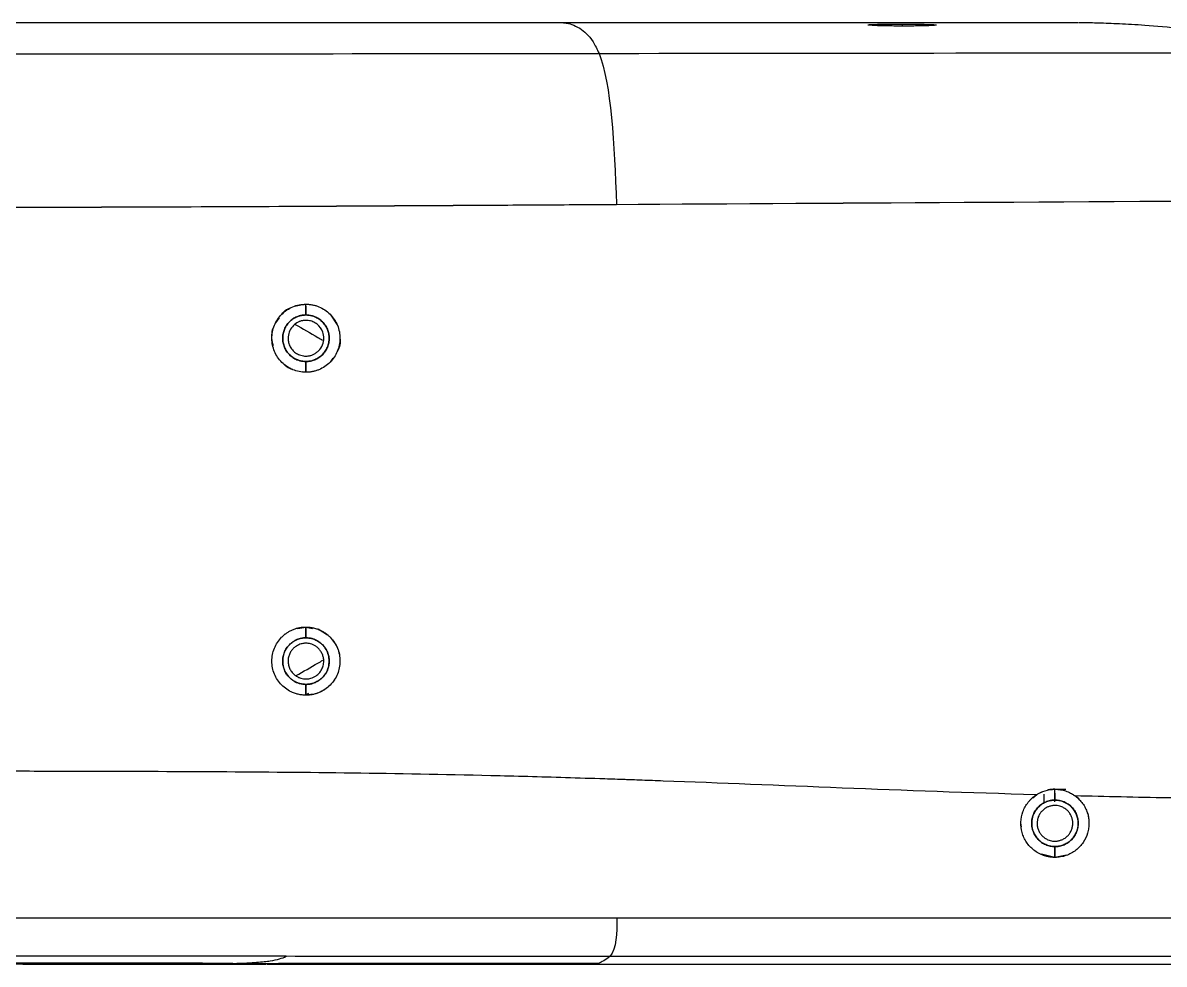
# Model space of a CAD drawing. Header units: millimetres. Extents: x 0 to 1189, y 0 to 841.
# Drawn here: x 525.9 to 578.7, y 256.6 to 300.1 of the extents above; entities that cross this region are included whole.
import ezdxf

# ---------------------------------------------------------------- set-up
doc = ezdxf.new("R2010")
doc.units = ezdxf.units.MM

msp = doc.modelspace()

# ---------------------------------------------------------------- linework, layer by layer
at = {"color": 8, "linetype": 'Continuous', "lineweight": 25}
msp.add_line((566.571, 300.042), (566.571, 299.952), dxfattribs=at)
at = {"color": 7, "linetype": 'Continuous', "lineweight": 25}
for p, q in [((538.835, 287.086), (538.835, 287.086)), ((538.999, 286.595), (538.999, 287.095)), ((538.999, 287.006), (538.999, 286.595)), ((540.114, 286.633), (540.443, 286.139)), ((537.749, 286.478), (537.749, 286.478)), ((539.051, 286.594), (539.051, 286.594)), ((539.099, 286.59), (539.099, 286.59)), ((539.847, 286.182), (539.847, 286.182)), ((539.877, 286.141), (539.877, 286.141)), ((540.283, 286.432), (540.283, 286.432)), ((540.074, 285.545), (540.074, 285.545)), ((540.074, 285.529), (540.074, 285.529)), ((537.762, 284.546), (537.762, 284.546)), ((538.15, 284.86), (538.15, 284.86)), ((538.158, 284.851), (538.158, 284.851)), ((539.827, 284.834), (539.827, 284.834)), ((540.24, 284.596), (540.12, 284.417)), ((540.263, 284.58), (540.263, 284.58)), ((538.884, 284.451), (538.884, 284.451)), ((538.902, 284.449), (538.902, 284.449)), ((538.999, 284.445), (538.999, 283.945)), ((538.999, 283.945), (538.999, 284.445)), ((538.853, 283.952), (538.853, 283.952)), ((538.999, 283.945), (538.857, 283.974)), ((538.623, 272.121), (538.623, 272.121)), ((538.628, 272.095), (538.999, 272.167)), ((538.999, 272.167), (539.305, 272.106)), ((539.311, 272.136), (539.311, 272.136)), ((539.604, 272.046), (539.997, 271.811)), ((539.112, 269.091), (538.986, 269.019)), ((573.64, 264.08), (573.64, 264.671)), ((573.64, 264.671), (574.14, 264.671)), ((573.64, 264.167), (573.64, 264.671)), ((573.64, 264.492), (573.64, 264.167)), ((573.64, 264.167), (573.64, 264.492)), ((573.14, 264.041), (573.14, 264.448)), ((573.421, 264.144), (573.421, 264.144)), ((572.123, 263.515), (572.123, 263.515)), ((572.092, 262.935), (572.065, 263.092)), ((572.598, 263.356), (572.598, 263.356)), ((574.662, 262.756), (574.662, 262.756)), ((573.64, 262.017), (573.64, 261.517)), ((573.64, 261.517), (573.64, 262.017)), ((573.64, 261.517), (573.018, 261.661)), ((574.173, 261.613), (573.64, 261.517)), ((574.014, 261.562), (574.014, 261.562)), ((537.054, 256.584), (537.144, 256.583)), ((552.558, 256.583), (552.561, 256.582))]:
    msp.add_line(p, q, dxfattribs=at)
at = {"color": 7, "linetype": 'Continuous', "lineweight": 25, "flags": 128}
for points in [[(540.045, 271.77), (540.012, 271.799), (539.564, 272.062)], [(573.64, 264.167), (573.64, 264.167)]]:
    msp.add_lwpolyline(points, dxfattribs=at)
at = {"color": 7, "linetype": 'Continuous', "lineweight": 25}
for points, knots in [([(550.905, 300.101), (549.273, 300.1), (545.957, 300.1), (540.86, 300.1), (535.497, 300.1), (529.759, 300.1), (525.799, 300.1), (523.737, 300.101)], [0, 0, 0, 0, 0.180117, 0.366111, 0.562105, 0.772105, 1, 1, 1, 1]), ([(574.701, 300.102), (572.081, 300.102), (566.829, 300.102), (558.903, 300.101), (553.579, 300.101), (550.905, 300.101)], [0, 0, 0, 0, 0.331447, 0.66419, 1, 1, 1, 1]), ([(564.996, 300.006), (564.996, 300.007), (564.997, 300.009), (565.005, 300.011), (565.018, 300.014), (565.036, 300.016), (565.058, 300.018), (565.086, 300.02), (565.145, 300.024), (565.256, 300.029), (565.45, 300.034), (565.685, 300.037), (565.911, 300.04), (566.104, 300.041), (566.257, 300.042), (566.412, 300.042), (566.518, 300.042), (566.571, 300.042)], [0, 0, 0, 0, 0.036936, 0.073488, 0.109774, 0.145914, 0.182027, 0.218234, 0.254652, 0.377279, 0.500025, 0.622749, 0.745393, 0.809062, 0.872267, 0.935685, 1, 1, 1, 1]), ([(566.571, 299.952), (566.545, 299.953), (566.493, 299.953), (566.416, 299.953), (566.338, 299.953), (566.237, 299.954), (566.112, 299.956), (565.919, 299.959), (565.69, 299.963), (565.45, 299.971), (565.252, 299.979), (565.131, 299.987), (565.061, 299.993), (565.024, 299.997), (565, 300.002), (564.997, 300.005), (564.996, 300.006)], [0, 0, 0, 0, 0.031468, 0.062859, 0.094246, 0.1257, 0.187908, 0.250174, 0.3745, 0.500004, 0.625514, 0.749851, 0.81214, 0.874338, 0.937222, 1, 1, 1, 1]), ([(566.571, 300.042), (566.597, 300.042), (566.649, 300.042), (566.726, 300.041), (566.803, 300.041), (566.905, 300.041), (567.03, 300.04), (567.223, 300.038), (567.451, 300.035), (567.692, 300.031), (567.889, 300.025), (568.011, 300.019), (568.08, 300.014), (568.118, 300.01), (568.141, 300.006), (568.144, 300.003), (568.146, 300.002)], [0, 0, 0, 0, 0.0314624, 0.0628453, 0.0942308, 0.1257013, 0.1879415, 0.2501806, 0.3745107, 0.5000193, 0.6255279, 0.749859, 0.8120489, 0.8743395, 0.9370833, 1, 1, 1, 1]), ([(568.146, 300.002), (568.145, 300.001), (568.144, 299.999), (568.137, 299.997), (568.124, 299.994), (568.106, 299.991), (568.084, 299.989), (568.056, 299.986), (567.997, 299.982), (567.886, 299.975), (567.691, 299.967), (567.456, 299.961), (567.23, 299.957), (567.037, 299.954), (566.884, 299.953), (566.729, 299.952), (566.624, 299.952), (566.571, 299.952)], [0, 0, 0, 0, 0.036648, 0.073008, 0.109195, 0.145329, 0.181532, 0.217925, 0.254631, 0.377104, 0.500021, 0.623016, 0.745396, 0.80926, 0.872575, 0.935956, 1, 1, 1, 1]), ([(584.58, 298.727), (584.057, 298.906), (582.944, 299.286), (581.208, 299.61), (579.434, 299.851), (577.874, 299.984), (576.595, 300.057), (575.641, 300.091), (574.968, 300.102), (574.805, 300.102), (574.736, 300.102)], [0, 0, 0, 0, 0.120939, 0.257259, 0.404095, 0.556633, 0.677569, 0.797375, 0.914571, 1, 1, 1, 1]), ([(488.714, 291.552), (494.168, 291.577), (503.238, 291.583), (513.784, 291.576), (518.85, 291.575), (521.305, 291.575), (522.511, 291.576), (523.108, 291.576), (523.405, 291.577), (523.553, 291.577), (523.627, 291.577), (523.664, 291.577), (523.682, 291.577), (523.691, 291.577), (523.695, 291.577), (523.698, 291.577), (523.7, 291.577), (529.101, 291.582), (536.271, 291.608), (544.553, 291.656), (548.867, 291.682), (551.091, 291.696), (552.223, 291.703), (552.795, 291.707), (553.082, 291.708), (553.225, 291.709), (553.298, 291.71), (553.334, 291.71), (553.352, 291.71), (553.361, 291.71), (553.365, 291.71), (553.367, 291.71), (553.368, 291.71), (553.368, 291.71), (563.918, 291.775), (576.695, 291.847), (589.472, 291.918)], [0, 0, 0, 0, 0.125, 0.1875, 0.21875, 0.234375, 0.242187, 0.246094, 0.248047, 0.249023, 0.249512, 0.249756, 0.249878, 0.249939, 0.249969, 0.249969, 0.25, 0.25, 0.5, 0.625, 0.6875, 0.71875, 0.734375, 0.742187, 0.746094, 0.748047, 0.749023, 0.749512, 0.749756, 0.749878, 0.749939, 0.749969, 0.749969, 0.75, 0.75, 1, 1, 1, 1]), ([(538.999, 283.945), (538.791, 283.945), (538.582, 283.987), (538.204, 284.145), (538.032, 284.26), (537.814, 284.478), (537.748, 284.558), (537.633, 284.729), (537.488, 285.001), (537.425, 285.306), (537.424, 285.616), (537.434, 285.721), (537.474, 285.926), (537.504, 286.025), (537.621, 286.31), (537.737, 286.484), (538.029, 286.778), (538.202, 286.894), (538.582, 287.053), (538.791, 287.095), (538.999, 287.095)], [0, 0, 0, 0, 0.125, 0.125, 0.25, 0.25, 0.3125, 0.3125, 0.375, 0.5, 0.5, 0.5625, 0.5625, 0.625, 0.625, 0.75, 0.75, 0.875, 0.875, 1, 1, 1, 1]), ([(537.884, 286.632), (537.884, 286.632), (537.997, 286.802), (538.392, 287.013), (538.796, 287.068), (538.999, 287.095)], [0, 0, 0, 0, 0.000869, 0.496961, 1, 1, 1, 1]), ([(538.999, 287.095), (539.025, 287.095), (539.077, 287.094), (539.155, 287.088), (539.232, 287.078), (539.333, 287.061), (539.458, 287.029), (539.652, 286.96), (539.882, 286.837), (540.122, 286.639), (540.319, 286.398), (540.465, 286.123), (540.555, 285.823), (540.585, 285.511), (540.552, 285.201), (540.461, 284.906), (540.314, 284.634), (540.116, 284.395), (539.876, 284.2), (539.649, 284.079), (539.456, 284.01), (539.307, 283.973), (539.154, 283.949), (539.051, 283.946), (538.999, 283.945)], [0, 0, 0, 0, 0.01574, 0.031441, 0.047141, 0.062879, 0.094091, 0.125301, 0.187801, 0.250771, 0.313247, 0.375603, 0.438461, 0.502146, 0.564626, 0.626543, 0.688473, 0.750999, 0.813495, 0.875415, 0.906424, 0.937413, 0.968706, 1, 1, 1, 1]), ([(537.494, 285.17), (537.464, 285.286), (537.382, 285.6), (537.481, 286.081), (537.688, 286.354), (537.771, 286.463)], [0, 0, 0, 0, 0.2588474, 0.7025363, 1, 1, 1, 1]), ([(538.999, 284.445), (538.976, 284.445), (538.928, 284.446), (538.858, 284.454), (538.788, 284.465), (538.719, 284.481), (538.651, 284.502), (538.542, 284.544), (538.396, 284.622), (538.233, 284.756), (538.099, 284.92), (537.999, 285.107), (537.938, 285.31), (537.918, 285.52), (537.938, 285.731), (538, 285.933), (538.099, 286.12), (538.233, 286.284), (538.396, 286.419), (538.562, 286.508), (538.718, 286.561), (538.857, 286.59), (538.952, 286.593), (538.999, 286.595)], [0, 0, 0, 0, 0.021145, 0.042114, 0.062999, 0.083893, 0.104888, 0.126075, 0.18827, 0.250553, 0.312966, 0.37546, 0.437748, 0.500124, 0.56236, 0.624681, 0.687081, 0.749562, 0.811736, 0.873992, 0.916083, 0.957838, 1, 1, 1, 1]), ([(538.999, 286.595), (538.976, 286.595), (538.928, 286.594), (538.858, 286.587), (538.788, 286.575), (538.719, 286.559), (538.651, 286.538), (538.542, 286.496), (538.396, 286.419), (538.233, 286.284), (538.099, 286.12), (538, 285.933), (537.938, 285.73), (537.918, 285.52), (537.938, 285.309), (538, 285.107), (538.099, 284.92), (538.233, 284.756), (538.396, 284.621), (538.562, 284.533), (538.718, 284.479), (538.857, 284.45), (538.952, 284.447), (538.999, 284.445)], [0, 0, 0, 0, 0.021156, 0.042133, 0.063021, 0.083914, 0.104905, 0.126085, 0.188276, 0.250551, 0.312963, 0.375456, 0.43773, 0.500084, 0.562326, 0.62465, 0.687055, 0.749541, 0.811723, 0.873983, 0.916095, 0.957853, 1, 1, 1, 1]), ([(538.999, 286.345), (538.979, 286.345), (538.939, 286.344), (538.878, 286.337), (538.816, 286.325), (538.754, 286.309), (538.694, 286.287), (538.634, 286.261), (538.517, 286.197), (538.281, 286), (538.15, 285.642), (538.191, 285.315), (538.269, 285.115), (538.376, 284.971), (538.479, 284.877), (538.562, 284.818), (538.657, 284.766), (538.764, 284.727), (538.88, 284.7), (538.959, 284.697), (538.999, 284.695)], [0, 0, 0, 0, 0.023363, 0.047234, 0.071559, 0.096279, 0.121327, 0.146632, 0.172115, 0.276893, 0.498076, 0.575618, 0.658737, 0.745039, 0.781355, 0.8208, 0.862977, 0.907353, 0.953274, 1, 1, 1, 1]), ([(538.497, 286.162), (538.849, 285.959), (539.273, 285.714), (539.698, 285.469), (539.77, 285.427)], [0, 0, 0, 0, 0.829319, 1, 1, 1, 1]), ([(538.999, 286.595), (539.023, 286.595), (539.07, 286.594), (539.14, 286.587), (539.209, 286.575), (539.277, 286.559), (539.345, 286.539), (539.454, 286.498), (539.6, 286.42), (539.764, 286.285), (539.899, 286.122), (539.998, 285.935), (540.061, 285.732), (540.081, 285.521), (540.061, 285.309), (539.999, 285.106), (539.899, 284.919), (539.764, 284.755), (539.601, 284.62), (539.434, 284.532), (539.278, 284.479), (539.14, 284.45), (539.046, 284.447), (538.999, 284.445)], [0, 0, 0, 0, 0.02099, 0.041803, 0.062529, 0.08326, 0.104085, 0.125095, 0.187506, 0.250006, 0.312422, 0.374935, 0.437346, 0.499851, 0.56236, 0.624965, 0.687381, 0.749889, 0.812355, 0.87491, 0.91671, 0.958165, 1, 1, 1, 1]), ([(538.999, 284.445), (539.023, 284.445), (539.07, 284.446), (539.14, 284.453), (539.209, 284.465), (539.277, 284.481), (539.345, 284.501), (539.455, 284.543), (539.601, 284.62), (539.764, 284.755), (539.899, 284.919), (539.999, 285.106), (540.061, 285.309), (540.081, 285.52), (540.061, 285.731), (539.999, 285.934), (539.899, 286.121), (539.764, 286.285), (539.601, 286.42), (539.434, 286.508), (539.278, 286.561), (539.14, 286.59), (539.046, 286.593), (538.999, 286.595)], [0, 0, 0, 0, 0.020994, 0.041812, 0.062544, 0.08328, 0.104112, 0.125128, 0.187562, 0.250076, 0.312511, 0.375027, 0.437461, 0.499975, 0.562443, 0.624989, 0.687426, 0.749941, 0.812392, 0.874921, 0.916718, 0.958168, 1, 1, 1, 1]), ([(538.999, 284.695), (539.021, 284.696), (539.065, 284.697), (539.131, 284.705), (539.199, 284.719), (539.267, 284.739), (539.335, 284.765), (539.401, 284.798), (539.465, 284.838), (539.526, 284.884), (539.647, 284.994), (539.784, 285.201), (539.842, 285.513), (539.781, 285.861), (539.606, 286.105), (539.42, 286.233), (539.319, 286.284), (539.213, 286.32), (539.106, 286.341), (539.034, 286.344), (538.999, 286.345)], [0, 0, 0, 0, 0.0250768, 0.0510146, 0.0777669, 0.1052729, 0.1334568, 0.1622285, 0.1914847, 0.2211104, 0.2509817, 0.3807736, 0.5005053, 0.6120235, 0.7851135, 0.8296368, 0.8737693, 0.9171055, 0.9592836, 1, 1, 1, 1]), ([(540.567, 285.556), (540.57, 285.544), (540.614, 285.332), (540.561, 285.072), (540.436, 284.889), (540.427, 284.876)], [0, 0, 0, 0, 0.051772, 0.928469, 1, 1, 1, 1]), ([(538.392, 284.067), (538.392, 284.067), (538.193, 284.107), (538.039, 284.257), (537.886, 284.407)], [0, 0, 0, 0, 0.001187, 1, 1, 1, 1]), ([(538.999, 269.017), (538.969, 269.018), (538.91, 269.019), (538.82, 269.026), (538.732, 269.039), (538.644, 269.057), (538.556, 269.08), (538.47, 269.108), (538.318, 269.167), (538.107, 269.281), (537.869, 269.481), (537.675, 269.721), (537.533, 269.991), (537.444, 270.284), (537.415, 270.59), (537.443, 270.896), (537.532, 271.189), (537.673, 271.461), (537.817, 271.64), (537.927, 271.747), (537.975, 271.789), (538.015, 271.822), (538.036, 271.84), (538.05, 271.848), (538.051, 271.85), (538.051, 271.85)], [0, 0, 0, 0, 0.022903, 0.0457, 0.068465, 0.091275, 0.114209, 0.137349, 0.160781, 0.238962, 0.319223, 0.396437, 0.473304, 0.550993, 0.628732, 0.706523, 0.784542, 0.861443, 0.939243, 0.95881, 0.978466, 0.988331, 0.998225, 0.999843, 1, 1, 1, 1]), ([(538.051, 271.85), (538.053, 271.851), (538.057, 271.854), (538.066, 271.861), (538.084, 271.874), (538.142, 271.914), (538.242, 271.976), (538.384, 272.045), (538.532, 272.099), (538.684, 272.138), (538.841, 272.163), (538.946, 272.166), (538.999, 272.167)], [0, 0, 0, 0, 0.005732, 0.015233, 0.031854, 0.070602, 0.224471, 0.379571, 0.534531, 0.688567, 0.843198, 1, 1, 1, 1]), ([(538.999, 272.167), (538.999, 272.082), (538.999, 271.998), (538.999, 271.874), (538.999, 271.834), (538.999, 271.75), (538.999, 271.708), (538.999, 271.667)], [0, 0, 0, 0, 0.5, 0.5, 0.75, 0.75, 1, 1, 1, 1]), ([(538.999, 271.667), (538.999, 271.708), (538.999, 271.75), (538.999, 271.834), (538.999, 271.874), (538.999, 271.998), (538.999, 272.082), (538.999, 272.167)], [0, 0, 0, 0, 0.25, 0.25, 0.5, 0.5, 1, 1, 1, 1]), ([(538.999, 272.167), (539.03, 272.167), (539.09, 272.166), (539.179, 272.158), (539.267, 272.145), (539.354, 272.128), (539.44, 272.105), (539.525, 272.078), (539.629, 272.038), (539.75, 271.98), (539.861, 271.912), (539.931, 271.863), (539.958, 271.841), (539.965, 271.836), (539.967, 271.835)], [0, 0, 0, 0, 0.086856, 0.172855, 0.258275, 0.343397, 0.428497, 0.513846, 0.599701, 0.750113, 0.899425, 0.97488, 0.993791, 1, 1, 1, 1]), ([(538.999, 271.667), (538.973, 271.667), (538.92, 271.666), (538.842, 271.658), (538.766, 271.645), (538.692, 271.626), (538.621, 271.603), (538.551, 271.574), (538.484, 271.54), (538.419, 271.501), (538.356, 271.456), (538.295, 271.406), (538.188, 271.305), (538.054, 271.137), (537.946, 270.874), (537.913, 270.592), (537.946, 270.311), (538.054, 270.048), (538.202, 269.862), (538.343, 269.735), (538.46, 269.655), (538.585, 269.593), (538.716, 269.549), (538.856, 269.522), (538.951, 269.519), (538.999, 269.517)], [0, 0, 0, 0, 0.0237, 0.046864, 0.069603, 0.092035, 0.11428, 0.136464, 0.158714, 0.181153, 0.203905, 0.227085, 0.250805, 0.334846, 0.415918, 0.500059, 0.584111, 0.665181, 0.749312, 0.792337, 0.833867, 0.874632, 0.915402, 0.956949, 1, 1, 1, 1]), ([(538.999, 269.517), (538.976, 269.518), (538.929, 269.518), (538.858, 269.526), (538.789, 269.537), (538.72, 269.553), (538.652, 269.574), (538.574, 269.603), (538.489, 269.644), (538.369, 269.716), (538.233, 269.829), (538.099, 269.992), (537.999, 270.179), (537.938, 270.382), (537.918, 270.592), (537.938, 270.803), (537.999, 271.005), (538.099, 271.192), (538.233, 271.355), (538.396, 271.49), (538.551, 271.574), (538.684, 271.622), (538.788, 271.648), (538.893, 271.664), (538.964, 271.666), (538.999, 271.667)], [0, 0, 0, 0, 0.021007, 0.041893, 0.062749, 0.083668, 0.104748, 0.126087, 0.157132, 0.188473, 0.250596, 0.313106, 0.375479, 0.437596, 0.50004, 0.562255, 0.624611, 0.686761, 0.749504, 0.811338, 0.873951, 0.905379, 0.936953, 0.968447, 1, 1, 1, 1]), ([(538.999, 271.417), (538.979, 271.417), (538.933, 271.416), (538.857, 271.406), (538.767, 271.386), (538.663, 271.349), (538.551, 271.289), (538.438, 271.203), (538.331, 271.086), (538.244, 270.94), (538.187, 270.772), (538.167, 270.589), (538.189, 270.403), (538.253, 270.224), (538.354, 270.068), (538.479, 269.944), (538.616, 269.856), (538.753, 269.801), (538.88, 269.772), (538.961, 269.769), (538.999, 269.767)], [0, 0, 0, 0, 0.023666, 0.053125, 0.088771, 0.130927, 0.179741, 0.235038, 0.296178, 0.361961, 0.430639, 0.50011, 0.572946, 0.64641, 0.718221, 0.786327, 0.849194, 0.905913, 0.95615, 1, 1, 1, 1]), ([(539.967, 271.835), (539.968, 271.834), (539.971, 271.831), (539.985, 271.821), (540.017, 271.794), (540.066, 271.752), (540.177, 271.644), (540.323, 271.465), (540.466, 271.192), (540.555, 270.897), (540.584, 270.589), (540.554, 270.282), (540.465, 269.988), (540.321, 269.718), (540.16, 269.519), (540.01, 269.381), (539.886, 269.287), (539.752, 269.206), (539.61, 269.138), (539.462, 269.084), (539.309, 269.045), (539.155, 269.022), (539.051, 269.019), (538.999, 269.017)], [0, 0, 0, 0, 0.000869, 0.003375, 0.013378, 0.033295, 0.053133, 0.131927, 0.209798, 0.288745, 0.367455, 0.445921, 0.524373, 0.601935, 0.679821, 0.719582, 0.758879, 0.799398, 0.839369, 0.880182, 0.920273, 0.960076, 1, 1, 1, 1]), ([(540.12, 271.699), (540.247, 271.538), (540.501, 271.214), (540.613, 270.59), (540.494, 269.978), (540.201, 269.537), (539.877, 269.272), (539.509, 269.072), (539.201, 269.039), (538.999, 269.017)], [0, 0, 0, 0, 0.1651288, 0.331318, 0.497517, 0.6629095, 0.7505419, 0.8371401, 1, 1, 1, 1]), ([(538.999, 269.517), (539.026, 269.518), (539.079, 269.519), (539.157, 269.527), (539.232, 269.54), (539.306, 269.558), (539.377, 269.581), (539.447, 269.61), (539.514, 269.644), (539.579, 269.683), (539.642, 269.728), (539.702, 269.777), (539.81, 269.878), (539.944, 270.047), (540.053, 270.31), (540.085, 270.592), (540.053, 270.874), (539.944, 271.137), (539.796, 271.323), (539.654, 271.45), (539.538, 271.529), (539.413, 271.591), (539.282, 271.635), (539.143, 271.662), (539.048, 271.666), (538.999, 271.667)], [0, 0, 0, 0, 0.023654, 0.046775, 0.069474, 0.091866, 0.114073, 0.13622, 0.158432, 0.180833, 0.203544, 0.226682, 0.250356, 0.334554, 0.415763, 0.500059, 0.584263, 0.66547, 0.749757, 0.792701, 0.834157, 0.874854, 0.915556, 0.95703, 1, 1, 1, 1]), ([(538.999, 271.667), (539.023, 271.667), (539.07, 271.666), (539.14, 271.659), (539.222, 271.645), (539.312, 271.622), (539.445, 271.575), (539.601, 271.492), (539.765, 271.357), (539.899, 271.193), (539.999, 271.006), (540.061, 270.803), (540.081, 270.592), (540.06, 270.381), (539.999, 270.178), (539.899, 269.991), (539.764, 269.827), (539.627, 269.715), (539.506, 269.642), (539.4, 269.592), (539.278, 269.551), (539.139, 269.522), (539.046, 269.519), (538.999, 269.517)], [0, 0, 0, 0, 0.0209909, 0.0419143, 0.0628612, 0.094047, 0.1251161, 0.187978, 0.2500771, 0.3128523, 0.375037, 0.4375851, 0.4999971, 0.5627671, 0.62495, 0.6871329, 0.7499036, 0.812673, 0.8439407, 0.8749281, 0.9170211, 0.9584627, 1, 1, 1, 1]), ([(538.999, 269.767), (539.018, 269.768), (539.062, 269.768), (539.14, 269.778), (539.238, 269.8), (539.355, 269.843), (539.484, 269.918), (539.614, 270.032), (539.728, 270.188), (539.806, 270.38), (539.831, 270.575), (539.813, 270.756), (539.765, 270.915), (539.686, 271.059), (539.584, 271.181), (539.467, 271.277), (539.344, 271.346), (539.222, 271.389), (539.108, 271.413), (539.034, 271.416), (538.999, 271.417)], [0, 0, 0, 0, 0.0216538, 0.0514595, 0.0900478, 0.13799, 0.1955604, 0.262407, 0.3372077, 0.4174983, 0.4998881, 0.5629515, 0.6269769, 0.690491, 0.7520662, 0.8104905, 0.8648764, 0.914691, 0.9597209, 1, 1, 1, 1]), ([(538.549, 269.921), (538.883, 270.114), (539.294, 270.351), (539.705, 270.588), (539.781, 270.632)], [0, 0, 0, 0, 0.815033, 1, 1, 1, 1]), ([(572.779, 264.411), (569.644, 264.502), (566.677, 264.613), (560.923, 264.838), (558.129, 264.952), (555.192, 265.06), (554.707, 265.078), (554.189, 265.096), (553.987, 265.103), (553.942, 265.105), (553.935, 265.105), (553.931, 265.105), (553.929, 265.105), (553.922, 265.105), (553.906, 265.106), (553.852, 265.108), (553.487, 265.12), (552.513, 265.153), (550.394, 265.22), (546.379, 265.328), (543.221, 265.384), (539.079, 265.439), (537.044, 265.457), (532.859, 265.481), (529.636, 265.491), (525.78, 265.497), (524.065, 265.499), (523.57, 265.5), (523.381, 265.5), (523.349, 265.5), (523.336, 265.5), (523.332, 265.5), (523.33, 265.5), (523.315, 265.5), (523.226, 265.5), (522.975, 265.501), (521.443, 265.503), (518.582, 265.506), (515.756, 265.508), (512.897, 265.51), (511.453, 265.51), (508.53, 265.508), (507.051, 265.506), (504.801, 265.502), (504.045, 265.5), (502.524, 265.496), (500.993, 265.491), (499.463, 265.484), (497.944, 265.477), (497.19, 265.473), (495.685, 265.464), (494.934, 265.459), (493.802, 265.451), (493.424, 265.449), (492.665, 265.443), (491.524, 265.433), (490.017, 265.419), (488.935, 265.408), (488.23, 265.401), (487.886, 265.397), (486.191, 265.378), (484.892, 265.362), (483.118, 265.342)], [0, 0, 0, 0, 0.0625, 0.0625, 0.125, 0.125, 0.132813, 0.136719, 0.137695, 0.137817, 0.137817, 0.137878, 0.137878, 0.137939, 0.138184, 0.138672, 0.140625, 0.15625, 0.1875, 0.25, 0.375, 0.375, 0.5, 0.5, 0.625, 0.6875, 0.703125, 0.710937, 0.711914, 0.712402, 0.712524, 0.712524, 0.712646, 0.712646, 0.712891, 0.714844, 0.71875, 0.75, 0.78125, 0.78125, 0.8125, 0.8125, 0.84375, 0.84375, 0.859375, 0.859375, 0.875, 0.890625, 0.890625, 0.90625, 0.90625, 0.921875, 0.921875, 0.929687, 0.929687, 0.9375, 0.953125, 0.960937, 0.960937, 0.96875, 0.96875, 1, 1, 1, 1]), ([(572.619, 264.264), (572.742, 264.376), (572.873, 264.495), (573.037, 264.545), (573.046, 264.548)], [0, 0, 0, 0, 0.941776, 1, 1, 1, 1]), ([(572.779, 264.411), (572.905, 264.493), (573.043, 264.557), (573.335, 264.645), (573.487, 264.667), (573.64, 264.667)], [0, 0, 0, 0, 0.5, 0.5, 1, 1, 1, 1]), ([(573.64, 264.667), (573.533, 264.666), (573.414, 264.665), (573.304, 264.629), (573.293, 264.625)], [0, 0, 0, 0, 0.905661, 1, 1, 1, 1]), ([(573.64, 264.667), (573.668, 264.667), (573.725, 264.666), (573.809, 264.659), (573.906, 264.646), (574.016, 264.624), (574.135, 264.589), (574.252, 264.545), (574.359, 264.495), (574.468, 264.434), (574.535, 264.388), (574.572, 264.362)], [0, 0, 0, 0, 0.083303, 0.166677, 0.25034, 0.374089, 0.500631, 0.621186, 0.750328, 0.859771, 1, 1, 1, 1]), ([(573.64, 261.517), (573.615, 261.518), (573.564, 261.518), (573.488, 261.524), (573.413, 261.533), (573.338, 261.546), (573.263, 261.562), (573.19, 261.582), (573.059, 261.625), (572.876, 261.707), (572.662, 261.849), (572.475, 262.022), (572.322, 262.218), (572.202, 262.435), (572.09, 262.741), (572.041, 263.148), (572.119, 263.556), (572.257, 263.858), (572.373, 264.034), (572.483, 264.163), (572.573, 264.253), (572.672, 264.337), (572.743, 264.386), (572.779, 264.411)], [0, 0, 0, 0, 0.017871, 0.035685, 0.053489, 0.071328, 0.089243, 0.107271, 0.125442, 0.187058, 0.250755, 0.311952, 0.37506, 0.437208, 0.499791, 0.625221, 0.750204, 0.813648, 0.875234, 0.906355, 0.937507, 0.968562, 1, 1, 1, 1]), ([(573.64, 264.167), (573.616, 264.167), (573.566, 264.166), (573.492, 264.158), (573.408, 264.143), (573.313, 264.118), (573.18, 264.068), (573.025, 263.982), (572.865, 263.846), (572.734, 263.683), (572.649, 263.519), (572.598, 263.366), (572.57, 263.23), (572.567, 263.138), (572.565, 263.092)], [0, 0, 0, 0, 0.044006, 0.087944, 0.132023, 0.196527, 0.261057, 0.38517, 0.509645, 0.632241, 0.754826, 0.836741, 0.91801, 1, 1, 1, 1]), ([(572.565, 263.092), (572.566, 263.115), (572.567, 263.161), (572.573, 263.23), (572.584, 263.297), (572.599, 263.364), (572.619, 263.43), (572.659, 263.538), (572.733, 263.682), (572.864, 263.845), (573.024, 263.982), (573.179, 264.068), (573.314, 264.118), (573.42, 264.146), (573.529, 264.164), (573.603, 264.166), (573.64, 264.167)], [0, 0, 0, 0, 0.041047, 0.081763, 0.122317, 0.162879, 0.203618, 0.244702, 0.366896, 0.48939, 0.614059, 0.738769, 0.803654, 0.868682, 0.934295, 1, 1, 1, 1]), ([(574.572, 264.362), (574.597, 264.343), (574.63, 264.318), (574.694, 264.264), (574.793, 264.171), (574.925, 264.014), (575.052, 263.805), (575.128, 263.62), (575.172, 263.466), (575.204, 263.31), (575.221, 263.112), (575.206, 262.873), (575.139, 262.563), (575, 262.268), (574.795, 262.011), (574.61, 261.842), (574.396, 261.702), (574.197, 261.614), (574.03, 261.564), (573.902, 261.537), (573.772, 261.52), (573.684, 261.518), (573.64, 261.517)], [0, 0, 0, 0, 0.022991, 0.03132, 0.062542, 0.124866, 0.187316, 0.249959, 0.281274, 0.312593, 0.37532, 0.438028, 0.500683, 0.625039, 0.686718, 0.749189, 0.811837, 0.874498, 0.905836, 0.937272, 0.968609, 1, 1, 1, 1]), ([(574.715, 263.092), (574.715, 263.229), (574.689, 263.364), (574.587, 263.619), (574.512, 263.737), (574.317, 263.939), (574.198, 264.022), (573.934, 264.136), (573.788, 264.167), (573.64, 264.167)], [0, 0, 0, 0, 0.25, 0.25, 0.5, 0.5, 0.75, 0.75, 1, 1, 1, 1]), ([(573.64, 264.167), (573.665, 264.167), (573.714, 264.166), (573.788, 264.158), (573.873, 264.143), (573.968, 264.118), (574.102, 264.068), (574.258, 263.981), (574.417, 263.845), (574.547, 263.682), (574.627, 263.529), (574.672, 263.399), (574.697, 263.298), (574.712, 263.196), (574.714, 263.127), (574.715, 263.092)], [0, 0, 0, 0, 0.043893, 0.087718, 0.131684, 0.196627, 0.261798, 0.386304, 0.511015, 0.63274, 0.754476, 0.815875, 0.877426, 0.938676, 1, 1, 1, 1]), ([(574.807, 264.134), (574.781, 264.169), (574.701, 264.275), (574.584, 264.348), (574.504, 264.397)], [0, 0, 0, 0, 0.3226424, 1, 1, 1, 1]), ([(591.99, 264.295), (591.641, 264.286), (591.294, 264.278), (590.592, 264.263), (590.236, 264.257), (589.149, 264.239), (587.662, 264.22), (586.151, 264.212), (584.654, 264.21), (583.916, 264.212), (581.726, 264.225), (580.293, 264.243), (577.419, 264.294), (575.982, 264.325), (574.572, 264.362)], [0, 0, 0, 0, 0.0625, 0.0625, 0.125, 0.125, 0.25, 0.375, 0.375, 0.5, 0.5, 0.75, 0.75, 1, 1, 1, 1]), ([(574.808, 264.133), (574.797, 264.151), (574.749, 264.231), (574.669, 264.285), (574.606, 264.328)], [0, 0, 0, 0, 0.2228, 1, 1, 1, 1]), ([(573.64, 263.917), (573.618, 263.917), (573.574, 263.916), (573.507, 263.907), (573.441, 263.894), (573.375, 263.874), (573.283, 263.839), (573.166, 263.774), (573.045, 263.671), (572.943, 263.542), (572.869, 263.4), (572.824, 263.243), (572.81, 263.087), (572.826, 262.93), (572.873, 262.776), (572.947, 262.636), (573.049, 262.51), (573.171, 262.407), (573.3, 262.337), (573.421, 262.294), (573.53, 262.271), (573.604, 262.269), (573.64, 262.267)], [0, 0, 0, 0, 0.025682, 0.051659, 0.077834, 0.104107, 0.130375, 0.192084, 0.257755, 0.314211, 0.381319, 0.441761, 0.501979, 0.562732, 0.623032, 0.687804, 0.744869, 0.809993, 0.870837, 0.914608, 0.957797, 1, 1, 1, 1]), ([(573.64, 262.267), (573.662, 262.268), (573.707, 262.269), (573.773, 262.277), (573.839, 262.291), (573.904, 262.31), (573.996, 262.345), (574.113, 262.409), (574.235, 262.513), (574.337, 262.641), (574.411, 262.782), (574.456, 262.938), (574.47, 263.095), (574.455, 263.252), (574.41, 263.402), (574.337, 263.543), (574.236, 263.671), (574.111, 263.776), (573.981, 263.848), (573.861, 263.89), (573.751, 263.913), (573.677, 263.916), (573.64, 263.917)], [0, 0, 0, 0, 0.0255777, 0.0514445, 0.0775053, 0.1036605, 0.1298074, 0.1917633, 0.2569835, 0.3142584, 0.3797871, 0.4405463, 0.501356, 0.5615147, 0.6217486, 0.6826014, 0.7442883, 0.8099305, 0.8703902, 0.9144095, 0.9577454, 1, 1, 1, 1]), ([(575.101, 263.659), (575.11, 263.643), (575.207, 263.474), (575.211, 263.274), (575.215, 263.092)], [0, 0, 0, 0, 0.095057, 1, 1, 1, 1]), ([(572.565, 263.092), (572.566, 263.069), (572.567, 263.024), (572.573, 262.956), (572.584, 262.889), (572.599, 262.822), (572.618, 262.757), (572.657, 262.65), (572.731, 262.507), (572.86, 262.343), (573.021, 262.205), (573.178, 262.117), (573.314, 262.066), (573.421, 262.038), (573.53, 262.02), (573.604, 262.018), (573.64, 262.017)], [0, 0, 0, 0, 0.040665, 0.081014, 0.121211, 0.161421, 0.20181, 0.242538, 0.364125, 0.485767, 0.611194, 0.739167, 0.804059, 0.869114, 0.934516, 1, 1, 1, 1]), ([(573.64, 262.017), (573.616, 262.018), (573.567, 262.019), (573.493, 262.026), (573.409, 262.041), (573.314, 262.066), (573.178, 262.117), (573.021, 262.205), (572.86, 262.343), (572.731, 262.506), (572.647, 262.67), (572.597, 262.821), (572.57, 262.956), (572.567, 263.046), (572.565, 263.092)], [0, 0, 0, 0, 0.043673, 0.087281, 0.131027, 0.195975, 0.261083, 0.389176, 0.514297, 0.635689, 0.757343, 0.838382, 0.918826, 1, 1, 1, 1]), ([(573.64, 262.017), (573.665, 262.018), (573.714, 262.019), (573.787, 262.026), (573.871, 262.041), (573.965, 262.065), (574.102, 262.116), (574.259, 262.204), (574.421, 262.343), (574.55, 262.507), (574.634, 262.67), (574.684, 262.822), (574.711, 262.956), (574.714, 263.047), (574.715, 263.092)], [0, 0, 0, 0, 0.043442, 0.086819, 0.130333, 0.195215, 0.260256, 0.388572, 0.5143, 0.635968, 0.757913, 0.838809, 0.919065, 1, 1, 1, 1]), ([(574.715, 263.092), (574.715, 263.069), (574.714, 263.024), (574.707, 262.956), (574.697, 262.889), (574.682, 262.823), (574.663, 262.757), (574.624, 262.65), (574.55, 262.507), (574.421, 262.343), (574.26, 262.205), (574.102, 262.117), (573.966, 262.066), (573.859, 262.038), (573.75, 262.02), (573.677, 262.018), (573.64, 262.017)], [0, 0, 0, 0, 0.040651, 0.080983, 0.121162, 0.16135, 0.201714, 0.242416, 0.364103, 0.485817, 0.611153, 0.739597, 0.80452, 0.869604, 0.934764, 1, 1, 1, 1]), ([(492.557, 258.715), (500.965, 258.716), (511.475, 258.719), (521.032, 258.721), (523.828, 258.722), (524.747, 258.722), (526.562, 258.722), (531.04, 258.724), (538.711, 258.726), (546.631, 258.727), (551.42, 258.727), (553.373, 258.727), (554.369, 258.726), (557.414, 258.726), (567.938, 258.724), (580.082, 258.72), (590.176, 258.716)], [0, 0, 0, 0, 0.25, 0.3125, 0.3125, 0.34375, 0.34375, 0.375, 0.5, 0.625, 0.65625, 0.65625, 0.6875, 0.6875, 0.75, 1, 1, 1, 1]), ([(535.612, 256.615), (534.251, 256.62), (532.241, 256.625), (528.652, 256.631), (526.031, 256.633), (524.161, 256.635)], [0, 0, 0, 0, 0.25, 0.5, 1, 1, 1, 1]), ([(535.612, 256.615), (534.223, 256.604), (532.218, 256.593), (528.821, 256.582), (526.574, 256.582), (525.095, 256.582)], [0, 0, 0, 0, 0.25, 0.5, 1, 1, 1, 1]), ([(525.914, 256.581), (527.028, 256.581), (529.367, 256.581), (533.08, 256.582), (535.701, 256.583), (537.088, 256.583)], [0, 0, 0, 0, 0.299756, 0.629323, 1, 1, 1, 1]), ([(535.612, 256.615), (536.142, 256.631), (536.776, 256.664), (537.581, 256.752), (537.906, 256.853), (538.079, 256.943)], [0, 0, 0, 0, 0.25, 0.5, 1, 1, 1, 1]), ([(535.612, 256.615), (537.359, 256.619), (540.176, 256.623), (545.601, 256.627), (549.724, 256.627), (552.562, 256.627)], [0, 0, 0, 0, 0.25, 0.5, 1, 1, 1, 1]), ([(537.188, 256.582), (538.754, 256.582), (542.039, 256.582), (547.167, 256.582), (550.726, 256.582), (552.564, 256.582)], [0, 0, 0, 0, 0.305749, 0.641526, 1, 1, 1, 1]), ([(552.565, 256.582), (555.294, 256.582), (560.91, 256.582), (568.327, 256.581), (573.012, 256.581), (574.815, 256.581)], [0, 0, 0, 0, 0.367596, 0.756616, 1, 1, 1, 1]), ([(574.806, 256.581), (577.067, 256.581), (582.375, 256.581), (587.678, 256.581), (590.723, 256.582)], [0, 0, 0, 0, 0.426002, 1, 1, 1, 1])]:
    msp.add_open_spline(points, degree=3, knots=knots, dxfattribs=at)
at = {"color": 8, "linetype": 'Continuous', "lineweight": 25}
for points, knots in [([(550.915, 300.099), (550.945, 300.099), (551.01, 300.098), (551.288, 300.042), (551.622, 299.895), (551.963, 299.626), (552.269, 299.286), (552.463, 298.88), (552.555, 298.689)], [0, 0, 0, 0, 0.1733572, 0.3797916, 0.5833427, 0.7352758, 0.8754792, 1, 1, 1, 1]), ([(535.612, 256.615), (535.831, 256.61), (536.235, 256.6), (536.61, 256.592), (536.854, 256.587), (537.023, 256.584), (537.045, 256.584), (537.054, 256.584)], [0, 0, 0, 0, 0.2563207, 0.4743475, 0.680796, 0.8819046, 1, 1, 1, 1]), ([(552.562, 256.627), (552.552, 256.609), (552.536, 256.582), (552.552, 256.583), (552.558, 256.583)], [0, 0, 0, 0, 0.645577, 1, 1, 1, 1])]:
    msp.add_open_spline(points, degree=3, knots=knots, dxfattribs=at)
at = {"color": 7, "linetype": 'Continuous', "lineweight": 25}
for points in [[(523.702, 298.665), (534.502, 298.669), (542.822, 298.678), (552.555, 298.689)], [(552.555, 298.689), (562.288, 298.7), (573.434, 298.713), (584.58, 298.727)], [(552.555, 298.689), (553.123, 297.288), (553.246, 294.499), (553.37, 291.71)], [(553.37, 291.71), (563.918, 291.773), (576.695, 291.846), (589.472, 291.918)], [(523.701, 291.571), (534.502, 291.593), (542.821, 291.647), (553.37, 291.71)], [(538.999, 269.517), (538.999, 269.351), (538.999, 269.184), (538.999, 269.017)], [(538.999, 269.017), (538.999, 269.184), (538.999, 269.351), (538.999, 269.517)], [(524.743, 258.722), (534.508, 258.725), (542.827, 258.728), (553.379, 258.727)], [(553.379, 258.727), (553.378, 258.013), (553.377, 257.299), (553.049, 256.941)], [(553.379, 258.727), (563.932, 258.726), (576.717, 258.721), (590.176, 258.716)], [(538.079, 256.943), (533.51, 256.944), (529.332, 256.947), (524.383, 256.953)], [(553.049, 256.941), (547.611, 256.941), (542.649, 256.941), (538.079, 256.943)], [(553.049, 256.941), (552.884, 256.762), (552.639, 256.672), (552.562, 256.627)], [(590.352, 256.939), (576.705, 256.939), (563.924, 256.94), (553.049, 256.941)]]:
    msp.add_open_spline(points, degree=3, dxfattribs=at)

doc.saveas('drawing.dxf')
